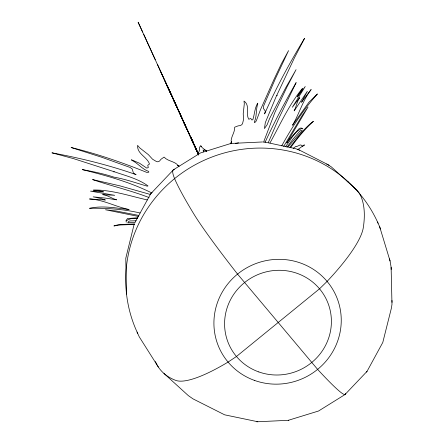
<?xml version="1.0" encoding="UTF-8"?>
<svg xmlns="http://www.w3.org/2000/svg" width="444" height="444" viewBox="0 0 444 444"><rect width="100%" height="100%" fill="white"/><g stroke="black" fill="none" stroke-linecap="round" stroke-linejoin="round"><path stroke-width="0.67" d="M377.528 222.011L379.698 226.829L390.06 260.961L391.125 267.305L391.98 304.295L391.403 308.108L382.789 342.452L367.06 371.328L344.977 394.577L318.537 411.016L288.284 420.313M231.407 141.519L230.858 143.784L231.407 141.519L231.102 140.731C231.446 136.036 235.02 131.968 234.671 127.212L238.106 125.874L240.404 125.563L241.875 124.631L242.596 123.454L243.567 119.364L243.218 113.831L244.311 103.768L243.995 101.082C250.377 105.256 245.332 113.559 248.784 119.258L250.766 118.476L251.92 120.041L252.864 119.614C254.601 114.341 254.628 108.247 257.648 103.186L257.742 103.824C255.761 109.718 257.015 116.173 254.323 121.967L254.551 122.605L254.967 122.427L256.232 120.996L260.484 109.74L273.754 79.953L281.385 63.792L288.556 50.633L275.236 79.01L263.636 105.927L263.32 108.253L265.34 111.172L264.596 113.947C276.018 87.901 289.76 62.698 304.567 38.323L294.405 57.909L275.802 97.397L265.323 122.588L264.446 128.566L267.105 124.775L269.608 118.498L285.869 87.479L296.059 69.669L287.135 86.647L275.019 112.132L263.481 142.385M134.188 224.042L125.78 258.286L126.423 294.156M264.957 142.591C274.292 122.094 284.909 102.12 296.148 82.601L278.521 119.009L268.376 142.385M197.88 154.251L199.739 149.7L199.35 148.64L199.617 146.936L201.276 146.37M301.548 102.342L307.326 91.353L294.133 110.922C296.392 106.665 296.836 101.598 299.717 97.608L292.363 107.243L305.233 86.53L297.319 97.008C297.164 95.571 304.612 86.641 302.081 88.822C288.767 105.123 280.142 124.631 269.974 142.94M135.17 222.094L150.655 193.845L151.704 192.707M281.712 145.887C291.836 127.428 303.374 109.69 317.421 93.967L308.863 102.331L292.529 125.219C299.384 113.642 302.775 100.25 311.144 89.533L301.704 101.998M283.666 146.464L302.009 115.773L308.014 107.06L286.752 143.04L289.654 139.077L298.979 128.804L300.41 128.072L301.848 128.161L302.919 129.032M285.625 146.487C290.764 140.237 294.139 131.591 302.075 128.344M286.957 147.253L293.051 139.039L299.534 131.457L300.588 130.641L302.27 130.547L288.361 146.52M290.659 147.597C297.43 138.189 304.884 129.104 313.425 121.306C303.94 128.177 297.336 138.306 289.904 147.208M150.655 193.845L173.521 169.725L200.538 152.925L230.908 143.456L262.565 141.963M203.335 150.893L204.795 149.878L206.11 150.483L206.571 151.293M366.328 372.083L367.06 371.328M297.613 149.706L304.329 144.799L304.19 145.571L302.336 146.231L301.587 145.266L300.238 144.927L296.42 146.692L295.915 146.359L293.234 148.335M276.817 95.676L277.272 95.338M126.129 220.862C129.509 218.542 133.555 217.876 137.579 218.57M113.758 171.928L114.291 171.761C125.735 175.752 138.14 178.693 148.002 185.931L147.253 186.169C136.225 183.05 125.33 179.093 113.914 177.139C103.763 173.748 92.147 171.378 82.257 169.586C105.672 175.419 129.16 181.785 150.871 192.496L152.114 192.53M235.514 143.49L238.561 142.829M347.141 181.779L348.074 181.713L347.58 181.635M135.104 222.383L127.8 222.766L128.843 221.273L130.109 220.923L136.075 220.796M163.975 373.471L188.328 395.615L193.051 398.895L224.664 414.829L257.825 421.745M256.793 421.8L288.811 420.285M137.851 217.76L127.456 218.565L126.113 220.507L126.196 222.183M134.588 223.937L118.703 224.581L113.897 225.952L120.418 224.969L134.316 224.436M105.056 199.928L89.538 198.984C103.419 199.65 115.679 206.832 129.11 209.513C115.978 208.075 102.564 205.356 89.505 208.308C106.443 207.953 123.504 209.13 140.06 212.987M138.473 216.444L105.506 209.762L116.006 210.972L138.894 215.451M264.097 141.925L295.604 148.662L299.644 150.172M147.308 199.928C129.537 195.965 111.816 189.782 93.44 190.004L93.44 190.398L95.049 190.565A5.872 1.232 6.2 0 1 102.375 191.492L103.552 191.93L90.52 191.125L114.68 195.305L102.653 194.639C107.737 195.144 111.805 198.585 116.628 199.833L105.605 198.118L93.212 196.853L100.699 198.479L105.422 200.05M150.444 194.489L119.924 185.858L92.585 179.576C111.272 185.942 130.597 190.432 149.056 197.547M114.291 171.761L73.637 158.658L51.948 152.825C80.458 158.108 108.858 165.068 136.103 174.642L133.439 173.171L132.24 169.003L130.181 167.477L101.737 157.259L71.129 147.508C96.87 153.763 122.111 162.421 146.62 172.344L148.512 172.289L148.895 172.039L148.507 171.329C141.963 169.114 137.956 163.192 131.874 160.34L131.418 159.751L139.588 163.264L146.759 168.109L148.34 167.577L147.735 165.279L149.511 164.047C147.047 156.693 136.952 154.013 137.585 145.366L139.571 147.763L148.34 154.612L152.603 159.257L156.471 161.549L157.836 161.799L159.44 161.155L161.017 159.252L164.075 157.093C167.416 160.956 173.232 161.094 177.062 164.33L177.522 165.235L178.871 166.034M326.712 164.025L331.235 166.8L355.822 189.155M297.702 149.201L329.104 165.224M177.522 165.235L179.132 166.173M206.46 151.21L201.931 147.386L200.627 145.36M158.336 367.022L139.277 336.874L137.079 332.068M198.54 154.018L191.747 139.444M192.019 139.877L193.412 142.885L190.448 136.286L190.903 137.274M184.909 124.653L167.715 86.685M181.024 116.511L180.325 114.996M183.428 121.706L184.959 125.025M184.715 124.525L184.898 124.914M193.379 143.54L191.819 140.16L197.047 151.476M165.801 82.773L165.956 83.1M181.846 117.904L182.057 118.365M162.465 75.68L163.081 77.017M167.199 86.186L169.403 90.97M169.436 91.059L170.268 92.868M174.081 101.115L174.326 101.643M180.597 115.584L181.713 118.004M195.699 148.585L195.221 147.569L198.379 154.451M181.479 117.493L182.717 120.191M185.847 127.017L183.228 121.245L183.81 122.55M138.55 23.121L138.123 22.2L182.129 118.581M176.829 106.776L177.261 107.72L167.388 85.958M177.911 109.191L178.66 110.817L178.327 110.084M138.905 23.904L142.641 32.068M143.701 34.31L155.25 59.651M164.902 80.997L163.331 77.561M166.694 85.082L167.438 86.536M174.065 100.821L174.686 102.175M178.616 110.612L189.205 133.866M182.562 119.591L193.695 143.9M194.772 146.304L198.623 154.873M162.754 76.318L160.123 70.457M164.463 79.953L198.684 155.034M192.746 141.32L190.393 136.153M157.487 64.48L181.735 117.66M167.088 85.642L168.215 88.101M185.531 126.013L196.342 149.745M166.889 85.337L167.127 85.853M175.214 103.635L176.917 107.359M190.243 136.341L191.153 138.345M193.312 143.112L193.773 144.128M173.815 100.516L174.004 100.932M194.089 144.272L196.304 149.14M168.986 89.594L169.314 90.31M173.787 100.017L175.091 102.886M197.18 151.337L192.829 141.653M173.321 99.178L171.767 95.749M155.472 361.533L156.171 363.253A590.542 137.868 -40 0 0 175.669 380.358A121.04 28.255 -40 0 0 228.072 362.076L236.458 356.488L319.53 288.811L327.095 281.407A121.04 28.255 -40 0 0 363.325 227.483A590.542 137.868 -40 0 0 360.972 196.409L359.607 193.701A351.942 82.162 -40 0 0 353.413 187.324M379.698 226.829L380.353 228.971M389.427 258.891L390.06 260.961M203.08 149.906L203.591 151.881M391.125 267.305L391.197 269.464M391.985 300.421L392.052 302.364M137.651 333.3A132.218 128.288 -24.4 0 1 203.885 160.401A132.218 128.288 -24.4 0 1 378.088 223.249M174.353 169.469A351.942 22.322 50.8 0 0 174.592 178.616L175.774 181.313A590.542 37.457 50.8 0 0 193.634 213.647A121.04 7.676 50.8 0 0 237.551 274.103L317.615 369.38A121.04 7.676 50.8 0 0 345.36 394.189A590.542 37.457 50.8 0 0 345.521 393.473M192.457 141.497L191.719 139.91L192.457 141.547M254.717 380.491A63.992 62.093 -24.4 0 0 340.476 310.628A63.992 62.093 -24.4 0 0 237.551 274.103A63.992 62.093 -24.4 0 0 254.717 380.491M258.813 371.933A53.68 52.087 -24.4 0 0 330.752 313.325A53.68 52.087 -24.4 0 0 244.411 282.689A53.68 52.087 -24.4 0 0 258.813 371.933"/></g></svg>
